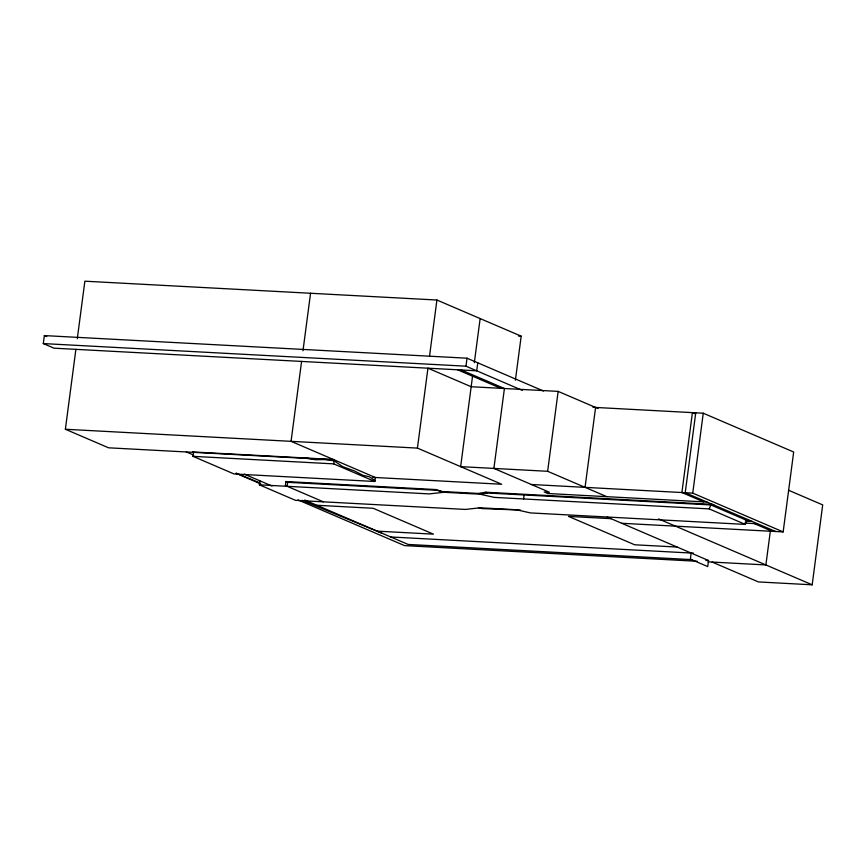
<?xml version="1.0" encoding="UTF-8"?>
<svg xmlns="http://www.w3.org/2000/svg" width="866" height="866" viewBox="0 0 866 866"><rect width="100%" height="100%" fill="white"/><g stroke="black" fill="none" stroke-linecap="round" stroke-linejoin="round"><path stroke-width="1.3" d="M693.417 553.082L691.1 553.038L690.386 559.155L707.728 566.591L708.529 560.518L607.261 517.067M477.751 362.811L476.701 370.8L54.038 348.186L43.3 343.575L44.35 335.586L467.012 358.199L543.447 390.999M301.585 361.425L291.063 441.335L375.324 477.491L374.805 481.485L333.756 463.873L334.276 459.878L108.586 447.809L65.372 429.255L75.894 349.355M77.301 338.682L84.868 281.19L436.919 300.026L521.191 336.181L515.389 380.206M374.805 481.485L234.047 473.962L192.999 456.339L193.529 452.344L192.577 451.944L333.323 459.467M750.324 520.65L747.001 520.466L745.334 524.406L530.414 512.91L516.277 509.738L480.143 507.801L465.367 509.425L295.533 500.342L259.367 484.819L259.887 480.825M302.981 350.762L310.558 293.271M712.35 504.358L485.739 492.224L478.303 493.436L442.169 491.509L435.154 489.517L285.899 481.539L285.379 485.534L323.354 501.825M287.187 486.313L287.707 482.308L285.899 481.539M372.651 477.35L501.695 484.256L417.434 448.101L427.945 368.191L471.169 386.734L558.148 391.389L598.06 408.514M429.525 356.186L436.919 300.026M522.339 390.382L465.962 366.188L467.012 358.199M472.576 376.039L460.647 466.644L547.637 471.299L606.763 496.662M474.33 362.67L480.143 318.569M523.594 498.957L524.114 494.962M547.637 471.299L558.148 391.389M585.059 487.352L595.581 407.453M695.744 412.811L685.222 492.711L775.633 531.508M703.257 413.212L793.678 452.009L783.156 531.908L692.746 493.122L703.257 413.212L592.95 407.301M770.448 530.317L765.89 564.946L708.096 561.85M712.144 562.066L758.432 581.93L812.178 584.81L822.7 504.9L788.59 490.264M259.367 484.819L429.2 493.901L443.977 492.278L480.11 494.215L494.248 497.387L709.167 508.883L710.834 504.954L747.001 520.466M480.11 494.215L487.547 493.003L714.158 505.127M520.563 510.106L481.951 508.58L478.443 507.584M518.496 336.04L521.191 336.181M43.3 343.575L465.962 366.188M65.372 429.255L417.434 448.101M192.999 456.339L333.756 463.873M531.323 484.484L692.746 493.122M706.927 502.031L547.81 493.512L544.194 491.964L549.401 492.234L493.891 468.419L504.413 388.509L461.188 369.966M287.707 482.308L436.962 490.297L443.977 492.278M745.388 521.061L752.132 521.419M744.814 523.075L757.555 523.746M611.006 518.669L568.507 516.396L634.659 544.779L677.147 547.052M316.859 505.268L373.149 508.277L433.444 534.149L377.143 531.139M621.734 523.28L783.156 531.908M390.739 536.974L691.1 553.038M692.367 559.653L408.167 544.443L304.615 500.018M705.833 560.378L708.529 560.518M697.303 561.276L404.552 545.612L297.98 499.888M303.858 457.713L315.397 459.727L324.869 459.575L334.157 460.777L342.676 466.655L354.497 470.974L363.211 475.423L369.23 476.733L374.935 480.457M236.223 473.172L259.865 482.903M302.158 500.332L381.776 533.12M694.9 413.688L692.421 412.627L681.899 492.538L703.603 501.847M457.573 369.771L500.797 388.314M754.232 523.573L772.31 531.334M709.167 508.883L745.334 524.406M658.604 518.907L812.178 584.81M485.739 492.224L487.547 493.003M435.154 489.517L436.962 490.297M44.35 335.586L46.742 336.603M244.223 474.103L272.065 486.053M186.298 451.965L193.713 455.083M236.017 473.301L260.807 483.932"/></g></svg>
